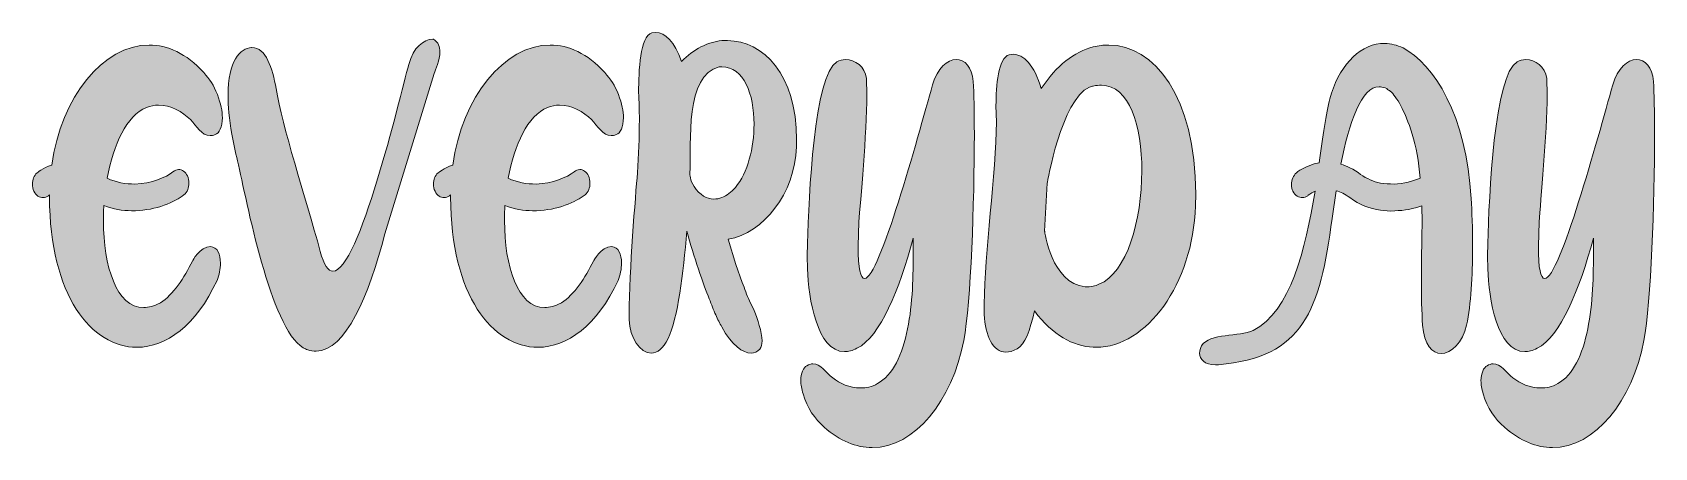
# Model space of a CAD drawing. Extents: x 621 to 1291, y -1420 to -427.
# Drawn here: x 660 to 1226, y -1420 to -1275 of the extents above; entities that cross this region are included whole.
import ezdxf

# ---------------------------------------------------------------- set-up
doc = ezdxf.new("R2010")
doc.units = 0
doc.header["$MEASUREMENT"] = 0
doc.layers.add('katman 1', color=7, linetype='Continuous')

# ---------------------------------------------------------------- blocks, each defined once
blk = doc.blocks.new('block 4')
at = {"layer": 'katman 1', "true_color": 0x004634}
h = blk.add_hatch(color=128, dxfattribs=at)
h.dxf.hatch_style = 2
edge = h.paths.add_edge_path()
edge.add_spline(control_points=[(900.35, -1377.86), (899.69, -1376.68), (898.89, -1375.15), (898.23, -1373.63), (897.43, -1371.94), (896.77, -1370.07), (895.97, -1368.04), (893.98, -1362.97), (890.53, -1353.32), (888.14, -1344.35), (886.95, -1359.24), (884.96, -1374.81), (881.64, -1381.92), (879.92, -1385.48), (877.8, -1387), (875.8, -1387), (871.82, -1387), (868.11, -1381.58), (867.98, -1375.32), (867.98, -1375.32), (867.98, -1373.12), (867.98, -1373.12), (867.98, -1358.74), (870.23, -1331.82), (870.9, -1324.04), (871.29, -1317.78), (871.56, -1311.68), (871.56, -1305.42), (871.56, -1302.21), (871.43, -1299.16), (871.29, -1295.94), (871.29, -1288.33), (871.82, -1276.31), (875.94, -1275.13), (875.94, -1275.13), (877.26, -1274.96), (877.26, -1274.96), (880.58, -1274.96), (883.9, -1278.17), (886.29, -1285.11), (890.53, -1280.71), (895.44, -1278.34), (900.35, -1277.83), (900.35, -1277.83), (902.34, -1277.83), (902.34, -1277.83), (914.81, -1277.83), (926.49, -1289.68), (926.49, -1312.36), (926.49, -1312.36), (926.49, -1314.9), (926.49, -1314.9), (925.83, -1331.32), (914.95, -1345.03), (902.61, -1347.23), (902.61, -1347.23), (905.26, -1356.03), (905.26, -1356.03), (905.26, -1356.03), (907.52, -1362.29), (907.52, -1362.29), (908.31, -1364.49), (909.11, -1366.69), (910.04, -1368.72), (910.04, -1368.72), (911.63, -1372.11), (911.63, -1372.11), (912.82, -1375.15), (914.42, -1379.55), (914.42, -1382.77), (914.42, -1383.95), (914.15, -1384.97), (913.62, -1385.65), (912.82, -1386.49), (911.76, -1387), (910.57, -1387), (907.65, -1387), (903.93, -1384.29), (900.35, -1377.86)], knot_values=[0, 0, 0, 0, 1, 1, 1, 2, 2, 2, 3, 3, 3, 4, 4, 4, 5, 5, 5, 6, 6, 6, 7, 7, 7, 8, 8, 8, 9, 9, 9, 10, 10, 10, 11, 11, 11, 12, 12, 12, 13, 13, 13, 14, 14, 14, 15, 15, 15, 16, 16, 16, 17, 17, 17, 18, 18, 18, 19, 19, 19, 20, 20, 20, 21, 21, 21, 22, 22, 22, 23, 23, 23, 24, 24, 24, 25, 25, 25, 26, 26, 26, 26], degree=3, periodic=1)
edge = h.paths.add_edge_path()
edge.add_spline(control_points=[(900.35, -1332.67), (902.08, -1331.99), (903.67, -1330.81), (905.13, -1329.12), (909.37, -1324.04), (911.63, -1315.24), (911.63, -1306.95), (911.63, -1296.62), (908.05, -1286.97), (900.35, -1286.97), (900.35, -1286.97), (899.42, -1286.97), (899.42, -1286.97), (887.61, -1289.85), (889.6, -1313.21), (889.21, -1324.38), (889.21, -1324.38), (889.21, -1326.58), (890.67, -1328.78), (892.66, -1331.82), (895.18, -1333.18), (897.57, -1333.18), (898.49, -1333.18), (899.42, -1333.01), (900.35, -1332.67)], knot_values=[0, 0, 0, 0, 1, 1, 1, 2, 2, 2, 3, 3, 3, 4, 4, 4, 5, 5, 5, 6, 6, 6, 7, 7, 7, 8, 8, 8, 8], degree=3, periodic=1)
h = blk.add_hatch(color=128, dxfattribs=at)
h.dxf.hatch_style = 2
edge = h.paths.add_edge_path()
edge.add_spline(control_points=[(665.5, -1332.5), (665.5, -1332.5), (665.5, -1331.66), (665.5, -1331.66), (665.5, -1331.66), (665.1, -1331.99), (665.1, -1331.99), (664.57, -1332.5), (663.9, -1332.67), (663.24, -1332.67), (662.05, -1332.67), (660.72, -1331.99), (660.06, -1330.47), (659.66, -1329.62), (659.53, -1328.78), (659.53, -1327.93), (659.53, -1326.41), (660.06, -1324.89), (661.12, -1324.04), (661.12, -1324.04), (663.11, -1322.35), (666.29, -1321.33), (669.48, -1297.47), (684.34, -1279.36), (700.26, -1279.36), (706.76, -1279.36), (713.26, -1282.23), (719.37, -1289), (721.49, -1291.37), (722.82, -1293.41), (724.14, -1296.62), (725.34, -1299.84), (725.87, -1302.54), (725.87, -1304.74), (725.87, -1307.96), (724.81, -1310.16), (723.35, -1310.67), (722.68, -1311.01), (722.15, -1311.01), (721.62, -1311.01), (718.57, -1311.01), (716.85, -1307.62), (714.72, -1305.42), (711.94, -1302.71), (707.82, -1300.34), (703.58, -1300.34), (702.12, -1300.34), (700.79, -1300.68), (699.33, -1301.19), (692.43, -1304.07), (687.79, -1314.05), (685.67, -1325.9), (688.72, -1327.42), (692.17, -1327.93), (695.35, -1327.93), (701.06, -1327.76), (706.23, -1325.56), (708.62, -1323.7), (709.28, -1323.19), (709.95, -1322.85), (710.61, -1322.85), (711.8, -1322.85), (713, -1323.7), (713.66, -1325.05), (714.06, -1325.9), (714.19, -1326.75), (714.19, -1327.59), (714.19, -1329.12), (713.66, -1330.81), (712.47, -1331.66), (709.42, -1334.19), (702.65, -1337.07), (695.48, -1337.24), (695.48, -1337.24), (694.16, -1337.24), (694.16, -1337.24), (690.97, -1337.24), (687.79, -1336.73), (684.47, -1335.38), (684.34, -1337.24), (684.34, -1339.1), (684.34, -1340.8), (684.34, -1356.53), (688.85, -1371.09), (698.4, -1371.09), (700.13, -1371.09), (701.99, -1370.58), (703.98, -1369.57), (703.98, -1369.57), (704.24, -1369.4), (704.24, -1369.4), (708.62, -1366.69), (712.6, -1360.6), (715.39, -1354.84), (715.39, -1354.84), (718.04, -1349.76), (721.76, -1349.76), (724.14, -1349.93), (725.21, -1352.47), (725.21, -1355.52), (725.21, -1357.55), (724.81, -1359.75), (724.01, -1361.61), (716.71, -1377.35), (706.23, -1384.97), (696.01, -1384.97), (680.23, -1384.97), (665.5, -1366.86), (665.5, -1332.5)], knot_values=[0, 0, 0, 0, 1, 1, 1, 2, 2, 2, 3, 3, 3, 4, 4, 4, 5, 5, 5, 6, 6, 6, 7, 7, 7, 8, 8, 8, 9, 9, 9, 10, 10, 10, 11, 11, 11, 12, 12, 12, 13, 13, 13, 14, 14, 14, 15, 15, 15, 16, 16, 16, 17, 17, 17, 18, 18, 18, 19, 19, 19, 20, 20, 20, 21, 21, 21, 22, 22, 22, 23, 23, 23, 24, 24, 24, 25, 25, 25, 26, 26, 26, 27, 27, 27, 28, 28, 28, 29, 29, 29, 30, 30, 30, 31, 31, 31, 32, 32, 32, 33, 33, 33, 34, 34, 34, 35, 35, 35, 36, 36, 36, 36], degree=3, periodic=1)
h = blk.add_hatch(color=128, dxfattribs=at)
h.dxf.hatch_style = 2
edge = h.paths.add_edge_path()
edge.add_spline(control_points=[(755.72, -1385.82), (755.19, -1385.65), (754.66, -1385.48), (754.13, -1385.14), (742.59, -1378.2), (734.49, -1334.19), (731.18, -1319.81), (730.38, -1316.76), (729.72, -1313.55), (729.19, -1310.5), (728.26, -1305.08), (727.86, -1300.68), (727.86, -1296.96), (727.86, -1284.77), (732.11, -1280.54), (736.09, -1280.2), (736.09, -1280.2), (736.22, -1280.2), (736.22, -1280.2), (741.26, -1280.2), (743.25, -1287.48), (744.71, -1294.59), (746.7, -1307.62), (754.8, -1332.16), (760.1, -1351.46), (761.3, -1356.2), (762.89, -1358.4), (764.48, -1358.4), (773.64, -1358.4), (787.57, -1298.48), (791.02, -1286.13), (792.61, -1280.2), (796.19, -1277.33), (799.38, -1277.33), (799.38, -1277.33), (799.64, -1277.33), (799.64, -1277.33), (801.37, -1278.34), (801.9, -1280.03), (801.9, -1281.73), (801.9, -1284.6), (800.31, -1287.99), (799.91, -1289.34), (799.91, -1289.34), (782.66, -1345.36), (782.66, -1345.36), (776.95, -1366.86), (768.99, -1386.32), (758.64, -1386.32), (757.71, -1386.32), (756.65, -1386.15), (755.72, -1385.82)], knot_values=[0, 0, 0, 0, 1, 1, 1, 2, 2, 2, 3, 3, 3, 4, 4, 4, 5, 5, 5, 6, 6, 6, 7, 7, 7, 8, 8, 8, 9, 9, 9, 10, 10, 10, 11, 11, 11, 12, 12, 12, 13, 13, 13, 14, 14, 14, 15, 15, 15, 16, 16, 16, 17, 17, 17, 17], degree=3, periodic=1)
h = blk.add_hatch(color=128, dxfattribs=at)
h.dxf.hatch_style = 2
edge = h.paths.add_edge_path()
edge.add_spline(control_points=[(805.61, -1332.5), (805.61, -1332.5), (805.61, -1331.66), (805.61, -1331.66), (805.61, -1331.66), (805.22, -1331.99), (805.22, -1331.99), (804.68, -1332.5), (804.02, -1332.67), (803.36, -1332.67), (802.16, -1332.67), (800.84, -1331.99), (800.17, -1330.47), (799.77, -1329.62), (799.64, -1328.78), (799.64, -1327.93), (799.64, -1326.41), (800.17, -1324.89), (801.23, -1324.04), (801.23, -1324.04), (803.22, -1322.35), (806.41, -1321.33), (809.59, -1297.47), (824.45, -1279.36), (840.38, -1279.36), (846.88, -1279.36), (853.38, -1282.23), (859.48, -1289), (861.61, -1291.37), (862.93, -1293.41), (864.26, -1296.62), (865.45, -1299.84), (865.99, -1302.54), (865.99, -1304.74), (865.99, -1307.96), (864.92, -1310.16), (863.46, -1310.67), (862.8, -1311.01), (862.27, -1311.01), (861.74, -1311.01), (858.69, -1311.01), (856.96, -1307.62), (854.84, -1305.42), (852.05, -1302.71), (847.94, -1300.34), (843.69, -1300.34), (842.23, -1300.34), (840.91, -1300.68), (839.45, -1301.19), (832.55, -1304.07), (827.9, -1314.05), (825.78, -1325.9), (828.83, -1327.42), (832.28, -1327.93), (835.47, -1327.93), (841.17, -1327.76), (846.35, -1325.56), (848.74, -1323.7), (849.4, -1323.19), (850.06, -1322.85), (850.73, -1322.85), (851.92, -1322.85), (853.11, -1323.7), (853.78, -1325.05), (854.18, -1325.9), (854.31, -1326.75), (854.31, -1327.59), (854.31, -1329.12), (853.78, -1330.81), (852.58, -1331.66), (849.53, -1334.19), (842.77, -1337.07), (835.6, -1337.24), (835.6, -1337.24), (834.27, -1337.24), (834.27, -1337.24), (831.09, -1337.24), (827.9, -1336.73), (824.59, -1335.38), (824.45, -1337.24), (824.45, -1339.1), (824.45, -1340.8), (824.45, -1356.53), (828.97, -1371.09), (838.52, -1371.09), (840.24, -1371.09), (842.1, -1370.58), (844.09, -1369.57), (844.09, -1369.57), (844.36, -1369.4), (844.36, -1369.4), (848.74, -1366.69), (852.72, -1360.6), (855.5, -1354.84), (855.5, -1354.84), (858.16, -1349.76), (861.87, -1349.76), (864.26, -1349.93), (865.32, -1352.47), (865.32, -1355.52), (865.32, -1357.55), (864.92, -1359.75), (864.13, -1361.61), (856.83, -1377.35), (846.35, -1384.97), (836.13, -1384.97), (820.34, -1384.97), (805.61, -1366.86), (805.61, -1332.5)], knot_values=[0, 0, 0, 0, 1, 1, 1, 2, 2, 2, 3, 3, 3, 4, 4, 4, 5, 5, 5, 6, 6, 6, 7, 7, 7, 8, 8, 8, 9, 9, 9, 10, 10, 10, 11, 11, 11, 12, 12, 12, 13, 13, 13, 14, 14, 14, 15, 15, 15, 16, 16, 16, 17, 17, 17, 18, 18, 18, 19, 19, 19, 20, 20, 20, 21, 21, 21, 22, 22, 22, 23, 23, 23, 24, 24, 24, 25, 25, 25, 26, 26, 26, 27, 27, 27, 28, 28, 28, 29, 29, 29, 30, 30, 30, 31, 31, 31, 32, 32, 32, 33, 33, 33, 34, 34, 34, 35, 35, 35, 36, 36, 36, 36], degree=3, periodic=1)
h = blk.add_hatch(color=128, dxfattribs=at)
h.dxf.hatch_style = 2
edge = h.paths.add_edge_path()
edge.add_spline(control_points=[(992.04, -1373.46), (992.04, -1373.46), (992.04, -1369.74), (992.04, -1369.74), (992.04, -1352.3), (996.28, -1323.87), (996.28, -1306.27), (996.28, -1306.27), (996.15, -1300.51), (996.15, -1300.51), (996.15, -1293.57), (996.95, -1283.93), (1000.79, -1282.74), (1000.79, -1282.74), (1002.12, -1282.57), (1002.12, -1282.57), (1005.7, -1282.57), (1009.55, -1286.3), (1011.94, -1294.59), (1017.25, -1286.47), (1023.62, -1281.73), (1030.12, -1280.03), (1031.98, -1279.53), (1033.7, -1279.36), (1035.56, -1279.36), (1051.22, -1279.36), (1065.94, -1297.3), (1065.94, -1331.49), (1065.94, -1331.49), (1065.81, -1335.55), (1065.81, -1335.55), (1065.01, -1362.97), (1048.69, -1384.97), (1031.18, -1384.97), (1031.18, -1384.97), (1030.12, -1384.97), (1030.12, -1384.97), (1023.09, -1384.63), (1016.05, -1380.74), (1009.55, -1372.28), (1008.09, -1379.05), (1006.23, -1384.12), (1003.58, -1385.48), (1002.12, -1386.32), (1000.79, -1386.66), (999.6, -1386.66), (994.96, -1386.66), (992.43, -1380.91), (992.04, -1373.46)], knot_values=[0, 0, 0, 0, 1, 1, 1, 2, 2, 2, 3, 3, 3, 4, 4, 4, 5, 5, 5, 6, 6, 6, 7, 7, 7, 8, 8, 8, 9, 9, 9, 10, 10, 10, 11, 11, 11, 12, 12, 12, 13, 13, 13, 14, 14, 14, 15, 15, 15, 16, 16, 16, 16], degree=3, periodic=1)
edge = h.paths.add_edge_path()
edge.add_spline(control_points=[(1030.12, -1363.64), (1030.78, -1363.47), (1031.44, -1363.3), (1032.11, -1362.97), (1041.93, -1359.07), (1047.1, -1340.46), (1047.1, -1323.36), (1047.1, -1307.62), (1042.72, -1293.41), (1033.04, -1293.41), (1032.11, -1293.41), (1031.18, -1293.41), (1030.12, -1293.74), (1029.72, -1293.74), (1029.32, -1293.91), (1028.79, -1294.08), (1018.97, -1298.48), (1014.06, -1327.59), (1014.06, -1327.59), (1014.06, -1327.59), (1013.13, -1344.35), (1013.13, -1344.35), (1013.13, -1344.35), (1015.52, -1362.63), (1027.33, -1363.81), (1028.26, -1363.81), (1029.19, -1363.81), (1030.12, -1363.64)], knot_values=[0, 0, 0, 0, 1, 1, 1, 2, 2, 2, 3, 3, 3, 4, 4, 4, 5, 5, 5, 6, 6, 6, 7, 7, 7, 8, 8, 8, 9, 9, 9, 9], degree=3, periodic=1)
h = blk.add_hatch(color=128, dxfattribs=at)
h.dxf.hatch_style = 2
edge = h.paths.add_edge_path()
edge.add_spline(control_points=[(1072.84, -1391.06), (1068.99, -1391.06), (1067.27, -1389.2), (1067.27, -1387), (1067.27, -1386.15), (1067.53, -1385.31), (1067.93, -1384.46), (1070.72, -1379.89), (1081.2, -1381.41), (1085.98, -1379.05), (1098.98, -1372.61), (1104.29, -1350.78), (1107.61, -1330.47), (1106.01, -1331.15), (1105.08, -1331.99), (1105.08, -1331.99), (1104.55, -1332.5), (1103.89, -1332.67), (1103.23, -1332.67), (1101.9, -1332.67), (1100.71, -1331.99), (1099.91, -1330.47), (1099.51, -1329.79), (1099.38, -1328.95), (1099.38, -1328.1), (1099.38, -1326.41), (1100.04, -1324.89), (1101.1, -1324.04), (1101.1, -1324.04), (1104.16, -1321.33), (1109.07, -1320.49), (1110.39, -1311.35), (1111.45, -1303.22), (1112.78, -1298.14), (1115.57, -1287.48), (1122.6, -1279.53), (1130.43, -1278.85), (1130.43, -1278.85), (1132.02, -1278.85), (1132.02, -1278.85), (1134.14, -1278.85), (1136.27, -1279.36), (1138.39, -1280.37), (1149, -1285.96), (1160.68, -1303.9), (1162.14, -1333.01), (1162.41, -1337.24), (1162.67, -1343.5), (1162.67, -1350.44), (1162.67, -1359.75), (1162.14, -1370.07), (1160.55, -1377.18), (1159.22, -1383.28), (1155.24, -1387.17), (1151.66, -1387.17), (1148.61, -1387.17), (1145.69, -1384.12), (1145.16, -1377.18), (1144.89, -1372.78), (1144.76, -1366.86), (1144.76, -1361.11), (1144.76, -1352.81), (1145.02, -1344.69), (1145.02, -1341.3), (1145.02, -1341.3), (1144.89, -1335.55), (1144.89, -1335.55), (1142.1, -1336.56), (1138.79, -1337.24), (1135.47, -1337.24), (1135.47, -1337.24), (1134.01, -1337.41), (1134.01, -1337.41), (1134.01, -1337.41), (1130.43, -1337.07), (1130.43, -1337.07), (1126.85, -1336.56), (1123.13, -1335.21), (1119.81, -1332.67), (1118.09, -1331.49), (1116.5, -1330.64), (1115.04, -1330.3), (1115.04, -1330.3), (1113.58, -1339.95), (1113.58, -1339.95), (1109.46, -1372.11), (1103.49, -1388.52), (1073.9, -1391.06), (1073.9, -1391.06), (1072.84, -1391.06), (1072.84, -1391.06)], knot_values=[0, 0, 0, 0, 1, 1, 1, 2, 2, 2, 3, 3, 3, 4, 4, 4, 5, 5, 5, 6, 6, 6, 7, 7, 7, 8, 8, 8, 9, 9, 9, 10, 10, 10, 11, 11, 11, 12, 12, 12, 13, 13, 13, 14, 14, 14, 15, 15, 15, 16, 16, 16, 17, 17, 17, 18, 18, 18, 19, 19, 19, 20, 20, 20, 21, 21, 21, 22, 22, 22, 23, 23, 23, 24, 24, 24, 25, 25, 25, 26, 26, 26, 27, 27, 27, 28, 28, 28, 29, 29, 29, 30, 30, 30, 30], degree=3, periodic=1)
edge = h.paths.add_edge_path()
edge.add_spline(control_points=[(1144.36, -1325.9), (1143.83, -1320.15), (1142.9, -1314.73), (1141.57, -1310.5), (1138.92, -1302.04), (1136.13, -1297.47), (1133.88, -1295.44), (1133.48, -1295.27), (1133.08, -1294.93), (1132.68, -1294.59), (1131.89, -1294.25), (1131.22, -1294.08), (1130.43, -1293.91), (1130.43, -1293.91), (1130.03, -1293.91), (1130.03, -1293.91), (1123.79, -1293.91), (1119.55, -1306.44), (1116.63, -1320.99), (1118.75, -1321.67), (1121.14, -1322.69), (1123.53, -1324.55), (1125.65, -1326.07), (1128.04, -1327.09), (1130.43, -1327.59), (1132.02, -1327.76), (1133.61, -1327.93), (1135.2, -1327.93), (1138.65, -1327.76), (1141.84, -1326.92), (1144.36, -1325.9)], knot_values=[0, 0, 0, 0, 1, 1, 1, 2, 2, 2, 3, 3, 3, 4, 4, 4, 5, 5, 5, 6, 6, 6, 7, 7, 7, 8, 8, 8, 9, 9, 9, 10, 10, 10, 10], degree=3, periodic=1)
h = blk.add_hatch(color=128, dxfattribs=at)
h.dxf.hatch_style = 2
edge = h.paths.add_edge_path()
edge.add_spline(control_points=[(936.18, -1412.9), (932.73, -1409.85), (930.21, -1406.29), (928.75, -1401.22), (928.22, -1399.52), (927.95, -1398), (927.95, -1396.65), (927.95, -1393.94), (928.88, -1392.08), (930.07, -1391.4), (930.74, -1391.06), (931.53, -1390.72), (932.2, -1390.72), (934.85, -1390.72), (936.84, -1393.94), (939.1, -1395.63), (941.62, -1397.66), (945.07, -1399.19), (948.78, -1399.19), (950.77, -1399.19), (952.76, -1398.85), (954.75, -1397.66), (960.06, -1394.79), (963.51, -1387.51), (965.24, -1378.54), (967.09, -1369.74), (967.23, -1359.92), (967.23, -1350.78), (967.23, -1350.78), (967.23, -1346.89), (967.23, -1346.89), (962.32, -1364.83), (955.81, -1381.25), (947.59, -1385.31), (946, -1386.15), (944.54, -1386.49), (943.21, -1386.49), (933.66, -1386.49), (930.6, -1367.88), (930.34, -1357.55), (930.34, -1357.55), (930.21, -1353.15), (930.21, -1353.15), (930.21, -1353.15), (930.34, -1348.58), (930.34, -1348.58), (930.74, -1332.5), (932.59, -1289.68), (940.56, -1285.28), (941.48, -1284.77), (942.55, -1284.44), (943.61, -1284.44), (946.92, -1284.44), (950.37, -1286.8), (950.91, -1291.04), (950.91, -1291.04), (951.04, -1296.79), (951.04, -1296.79), (951.04, -1309.99), (948.78, -1334.36), (948.25, -1341.13), (948.25, -1341.13), (947.99, -1349.6), (947.99, -1349.6), (947.99, -1357.55), (948.78, -1360.94), (950.24, -1360.94), (955.42, -1360.94), (968.69, -1312.02), (973.99, -1293.24), (975.72, -1287.31), (979.17, -1284.44), (982.22, -1284.44), (985.27, -1284.44), (987.79, -1286.97), (988.19, -1292.05), (988.46, -1296.11), (988.59, -1302.71), (988.59, -1310.5), (988.59, -1334.19), (987.39, -1369.4), (984.87, -1382.6), (980.89, -1403.76), (967.76, -1420), (952.9, -1420), (947.32, -1420), (941.75, -1417.8), (936.18, -1412.9)], knot_values=[0, 0, 0, 0, 1, 1, 1, 2, 2, 2, 3, 3, 3, 4, 4, 4, 5, 5, 5, 6, 6, 6, 7, 7, 7, 8, 8, 8, 9, 9, 9, 10, 10, 10, 11, 11, 11, 12, 12, 12, 13, 13, 13, 14, 14, 14, 15, 15, 15, 16, 16, 16, 17, 17, 17, 18, 18, 18, 19, 19, 19, 20, 20, 20, 21, 21, 21, 22, 22, 22, 23, 23, 23, 24, 24, 24, 25, 25, 25, 26, 26, 26, 27, 27, 27, 28, 28, 28, 29, 29, 29, 29], degree=3, periodic=1)
h = blk.add_hatch(color=128, dxfattribs=at)
h.dxf.hatch_style = 2
edge = h.paths.add_edge_path()
edge.add_spline(control_points=[(1173.82, -1412.9), (1170.37, -1409.85), (1167.85, -1406.29), (1166.39, -1401.22), (1165.86, -1399.52), (1165.59, -1398), (1165.59, -1396.65), (1165.59, -1393.94), (1166.52, -1392.08), (1167.71, -1391.4), (1168.38, -1391.06), (1169.17, -1390.72), (1169.84, -1390.72), (1172.49, -1390.72), (1174.48, -1393.94), (1176.74, -1395.63), (1179.26, -1397.66), (1182.71, -1399.19), (1186.42, -1399.19), (1188.41, -1399.19), (1190.4, -1398.85), (1192.39, -1397.66), (1197.7, -1394.79), (1201.15, -1387.51), (1202.88, -1378.54), (1204.73, -1369.74), (1204.87, -1359.92), (1204.87, -1350.78), (1204.87, -1350.78), (1204.87, -1346.89), (1204.87, -1346.89), (1199.96, -1364.83), (1193.45, -1381.25), (1185.23, -1385.31), (1183.64, -1386.15), (1182.18, -1386.49), (1180.85, -1386.49), (1171.3, -1386.49), (1168.24, -1367.88), (1167.98, -1357.55), (1167.98, -1357.55), (1167.85, -1353.15), (1167.85, -1353.15), (1167.85, -1353.15), (1167.98, -1348.58), (1167.98, -1348.58), (1168.38, -1332.5), (1170.23, -1289.68), (1178.2, -1285.28), (1179.12, -1284.77), (1180.19, -1284.44), (1181.25, -1284.44), (1184.56, -1284.44), (1188.01, -1286.8), (1188.55, -1291.04), (1188.55, -1291.04), (1188.68, -1296.79), (1188.68, -1296.79), (1188.68, -1309.99), (1186.42, -1334.36), (1185.89, -1341.13), (1185.89, -1341.13), (1185.63, -1349.6), (1185.63, -1349.6), (1185.63, -1357.55), (1186.42, -1360.94), (1187.88, -1360.94), (1193.06, -1360.94), (1206.33, -1312.02), (1211.63, -1293.24), (1213.36, -1287.31), (1216.81, -1284.44), (1219.86, -1284.44), (1222.91, -1284.44), (1225.43, -1286.97), (1225.83, -1292.05), (1226.1, -1296.11), (1226.23, -1302.71), (1226.23, -1310.5), (1226.23, -1334.19), (1225.03, -1369.4), (1222.51, -1382.6), (1218.53, -1403.76), (1205.4, -1420), (1190.54, -1420), (1184.96, -1420), (1179.39, -1417.8), (1173.82, -1412.9)], knot_values=[0, 0, 0, 0, 1, 1, 1, 2, 2, 2, 3, 3, 3, 4, 4, 4, 5, 5, 5, 6, 6, 6, 7, 7, 7, 8, 8, 8, 9, 9, 9, 10, 10, 10, 11, 11, 11, 12, 12, 12, 13, 13, 13, 14, 14, 14, 15, 15, 15, 16, 16, 16, 17, 17, 17, 18, 18, 18, 19, 19, 19, 20, 20, 20, 21, 21, 21, 22, 22, 22, 23, 23, 23, 24, 24, 24, 25, 25, 25, 26, 26, 26, 27, 27, 27, 28, 28, 28, 29, 29, 29, 29], degree=3, periodic=1)
at = {"layer": 'katman 1', "lineweight": 0}
for points, knots in [([(900.35, -1377.86), (899.69, -1376.68), (898.89, -1375.15), (898.23, -1373.63), (897.43, -1371.94), (896.77, -1370.07), (895.97, -1368.04), (893.98, -1362.97), (890.53, -1353.32), (888.14, -1344.35), (886.95, -1359.24), (884.96, -1374.81), (881.64, -1381.92), (879.92, -1385.48), (877.8, -1387), (875.8, -1387), (871.82, -1387), (868.11, -1381.58), (867.98, -1375.32), (867.98, -1375.32), (867.98, -1373.12), (867.98, -1373.12), (867.98, -1358.74), (870.23, -1331.82), (870.9, -1324.04), (871.29, -1317.78), (871.56, -1311.68), (871.56, -1305.42), (871.56, -1302.21), (871.43, -1299.16), (871.29, -1295.94), (871.29, -1288.33), (871.82, -1276.31), (875.94, -1275.13), (875.94, -1275.13), (877.26, -1274.96), (877.26, -1274.96), (880.58, -1274.96), (883.9, -1278.17), (886.29, -1285.11), (890.53, -1280.71), (895.44, -1278.34), (900.35, -1277.83), (900.35, -1277.83), (902.34, -1277.83), (902.34, -1277.83), (914.81, -1277.83), (926.49, -1289.68), (926.49, -1312.36), (926.49, -1312.36), (926.49, -1314.9), (926.49, -1314.9), (925.83, -1331.32), (914.95, -1345.03), (902.61, -1347.23), (902.61, -1347.23), (905.26, -1356.03), (905.26, -1356.03), (905.26, -1356.03), (907.52, -1362.29), (907.52, -1362.29), (908.31, -1364.49), (909.11, -1366.69), (910.04, -1368.72), (910.04, -1368.72), (911.63, -1372.11), (911.63, -1372.11), (912.82, -1375.15), (914.42, -1379.55), (914.42, -1382.77), (914.42, -1383.95), (914.15, -1384.97), (913.62, -1385.65), (912.82, -1386.49), (911.76, -1387), (910.57, -1387), (907.65, -1387), (903.93, -1384.29), (900.35, -1377.86)], [0, 0, 0, 0, 1, 1, 1, 2, 2, 2, 3, 3, 3, 4, 4, 4, 5, 5, 5, 6, 6, 6, 7, 7, 7, 8, 8, 8, 9, 9, 9, 10, 10, 10, 11, 11, 11, 12, 12, 12, 13, 13, 13, 14, 14, 14, 15, 15, 15, 16, 16, 16, 17, 17, 17, 18, 18, 18, 19, 19, 19, 20, 20, 20, 21, 21, 21, 22, 22, 22, 23, 23, 23, 24, 24, 24, 25, 25, 25, 26, 26, 26, 26]), ([(665.5, -1332.5), (665.5, -1332.5), (665.5, -1331.66), (665.5, -1331.66), (665.5, -1331.66), (665.1, -1331.99), (665.1, -1331.99), (664.57, -1332.5), (663.9, -1332.67), (663.24, -1332.67), (662.05, -1332.67), (660.72, -1331.99), (660.06, -1330.47), (659.66, -1329.62), (659.53, -1328.78), (659.53, -1327.93), (659.53, -1326.41), (660.06, -1324.89), (661.12, -1324.04), (661.12, -1324.04), (663.11, -1322.35), (666.29, -1321.33), (669.48, -1297.47), (684.34, -1279.36), (700.26, -1279.36), (706.76, -1279.36), (713.26, -1282.23), (719.37, -1289), (721.49, -1291.37), (722.82, -1293.41), (724.14, -1296.62), (725.34, -1299.84), (725.87, -1302.54), (725.87, -1304.74), (725.87, -1307.96), (724.81, -1310.16), (723.35, -1310.67), (722.68, -1311.01), (722.15, -1311.01), (721.62, -1311.01), (718.57, -1311.01), (716.85, -1307.62), (714.72, -1305.42), (711.94, -1302.71), (707.82, -1300.34), (703.58, -1300.34), (702.12, -1300.34), (700.79, -1300.68), (699.33, -1301.19), (692.43, -1304.07), (687.79, -1314.05), (685.67, -1325.9), (688.72, -1327.42), (692.17, -1327.93), (695.35, -1327.93), (701.06, -1327.76), (706.23, -1325.56), (708.62, -1323.7), (709.28, -1323.19), (709.95, -1322.85), (710.61, -1322.85), (711.8, -1322.85), (713, -1323.7), (713.66, -1325.05), (714.06, -1325.9), (714.19, -1326.75), (714.19, -1327.59), (714.19, -1329.12), (713.66, -1330.81), (712.47, -1331.66), (709.42, -1334.19), (702.65, -1337.07), (695.48, -1337.24), (695.48, -1337.24), (694.16, -1337.24), (694.16, -1337.24), (690.97, -1337.24), (687.79, -1336.73), (684.47, -1335.38), (684.34, -1337.24), (684.34, -1339.1), (684.34, -1340.8), (684.34, -1356.53), (688.85, -1371.09), (698.4, -1371.09), (700.13, -1371.09), (701.99, -1370.58), (703.98, -1369.57), (703.98, -1369.57), (704.24, -1369.4), (704.24, -1369.4), (708.62, -1366.69), (712.6, -1360.6), (715.39, -1354.84), (715.39, -1354.84), (718.04, -1349.76), (721.76, -1349.76), (724.14, -1349.93), (725.21, -1352.47), (725.21, -1355.52), (725.21, -1357.55), (724.81, -1359.75), (724.01, -1361.61), (716.71, -1377.35), (706.23, -1384.97), (696.01, -1384.97), (680.23, -1384.97), (665.5, -1366.86), (665.5, -1332.5)], [0, 0, 0, 0, 1, 1, 1, 2, 2, 2, 3, 3, 3, 4, 4, 4, 5, 5, 5, 6, 6, 6, 7, 7, 7, 8, 8, 8, 9, 9, 9, 10, 10, 10, 11, 11, 11, 12, 12, 12, 13, 13, 13, 14, 14, 14, 15, 15, 15, 16, 16, 16, 17, 17, 17, 18, 18, 18, 19, 19, 19, 20, 20, 20, 21, 21, 21, 22, 22, 22, 23, 23, 23, 24, 24, 24, 25, 25, 25, 26, 26, 26, 27, 27, 27, 28, 28, 28, 29, 29, 29, 30, 30, 30, 31, 31, 31, 32, 32, 32, 33, 33, 33, 34, 34, 34, 35, 35, 35, 36, 36, 36, 36]), ([(755.72, -1385.82), (755.19, -1385.65), (754.66, -1385.48), (754.13, -1385.14), (742.59, -1378.2), (734.49, -1334.19), (731.18, -1319.81), (730.38, -1316.76), (729.72, -1313.55), (729.19, -1310.5), (728.26, -1305.08), (727.86, -1300.68), (727.86, -1296.96), (727.86, -1284.77), (732.11, -1280.54), (736.09, -1280.2), (736.09, -1280.2), (736.22, -1280.2), (736.22, -1280.2), (741.26, -1280.2), (743.25, -1287.48), (744.71, -1294.59), (746.7, -1307.62), (754.8, -1332.16), (760.1, -1351.46), (761.3, -1356.2), (762.89, -1358.4), (764.48, -1358.4), (773.64, -1358.4), (787.57, -1298.48), (791.02, -1286.13), (792.61, -1280.2), (796.19, -1277.33), (799.38, -1277.33), (799.38, -1277.33), (799.64, -1277.33), (799.64, -1277.33), (801.37, -1278.34), (801.9, -1280.03), (801.9, -1281.73), (801.9, -1284.6), (800.31, -1287.99), (799.91, -1289.34), (799.91, -1289.34), (782.66, -1345.36), (782.66, -1345.36), (776.95, -1366.86), (768.99, -1386.32), (758.64, -1386.32), (757.71, -1386.32), (756.65, -1386.15), (755.72, -1385.82)], [0, 0, 0, 0, 1, 1, 1, 2, 2, 2, 3, 3, 3, 4, 4, 4, 5, 5, 5, 6, 6, 6, 7, 7, 7, 8, 8, 8, 9, 9, 9, 10, 10, 10, 11, 11, 11, 12, 12, 12, 13, 13, 13, 14, 14, 14, 15, 15, 15, 16, 16, 16, 17, 17, 17, 17]), ([(805.61, -1332.5), (805.61, -1332.5), (805.61, -1331.66), (805.61, -1331.66), (805.61, -1331.66), (805.22, -1331.99), (805.22, -1331.99), (804.68, -1332.5), (804.02, -1332.67), (803.36, -1332.67), (802.16, -1332.67), (800.84, -1331.99), (800.17, -1330.47), (799.77, -1329.62), (799.64, -1328.78), (799.64, -1327.93), (799.64, -1326.41), (800.17, -1324.89), (801.23, -1324.04), (801.23, -1324.04), (803.22, -1322.35), (806.41, -1321.33), (809.59, -1297.47), (824.45, -1279.36), (840.38, -1279.36), (846.88, -1279.36), (853.38, -1282.23), (859.48, -1289), (861.61, -1291.37), (862.93, -1293.41), (864.26, -1296.62), (865.45, -1299.84), (865.99, -1302.54), (865.99, -1304.74), (865.99, -1307.96), (864.92, -1310.16), (863.46, -1310.67), (862.8, -1311.01), (862.27, -1311.01), (861.74, -1311.01), (858.69, -1311.01), (856.96, -1307.62), (854.84, -1305.42), (852.05, -1302.71), (847.94, -1300.34), (843.69, -1300.34), (842.23, -1300.34), (840.91, -1300.68), (839.45, -1301.19), (832.55, -1304.07), (827.9, -1314.05), (825.78, -1325.9), (828.83, -1327.42), (832.28, -1327.93), (835.47, -1327.93), (841.17, -1327.76), (846.35, -1325.56), (848.74, -1323.7), (849.4, -1323.19), (850.06, -1322.85), (850.73, -1322.85), (851.92, -1322.85), (853.11, -1323.7), (853.78, -1325.05), (854.18, -1325.9), (854.31, -1326.75), (854.31, -1327.59), (854.31, -1329.12), (853.78, -1330.81), (852.58, -1331.66), (849.53, -1334.19), (842.77, -1337.07), (835.6, -1337.24), (835.6, -1337.24), (834.27, -1337.24), (834.27, -1337.24), (831.09, -1337.24), (827.9, -1336.73), (824.59, -1335.38), (824.45, -1337.24), (824.45, -1339.1), (824.45, -1340.8), (824.45, -1356.53), (828.97, -1371.09), (838.52, -1371.09), (840.24, -1371.09), (842.1, -1370.58), (844.09, -1369.57), (844.09, -1369.57), (844.36, -1369.4), (844.36, -1369.4), (848.74, -1366.69), (852.72, -1360.6), (855.5, -1354.84), (855.5, -1354.84), (858.16, -1349.76), (861.87, -1349.76), (864.26, -1349.93), (865.32, -1352.47), (865.32, -1355.52), (865.32, -1357.55), (864.92, -1359.75), (864.13, -1361.61), (856.83, -1377.35), (846.35, -1384.97), (836.13, -1384.97), (820.34, -1384.97), (805.61, -1366.86), (805.61, -1332.5)], [0, 0, 0, 0, 1, 1, 1, 2, 2, 2, 3, 3, 3, 4, 4, 4, 5, 5, 5, 6, 6, 6, 7, 7, 7, 8, 8, 8, 9, 9, 9, 10, 10, 10, 11, 11, 11, 12, 12, 12, 13, 13, 13, 14, 14, 14, 15, 15, 15, 16, 16, 16, 17, 17, 17, 18, 18, 18, 19, 19, 19, 20, 20, 20, 21, 21, 21, 22, 22, 22, 23, 23, 23, 24, 24, 24, 25, 25, 25, 26, 26, 26, 27, 27, 27, 28, 28, 28, 29, 29, 29, 30, 30, 30, 31, 31, 31, 32, 32, 32, 33, 33, 33, 34, 34, 34, 35, 35, 35, 36, 36, 36, 36]), ([(992.04, -1373.46), (992.04, -1373.46), (992.04, -1369.74), (992.04, -1369.74), (992.04, -1352.3), (996.28, -1323.87), (996.28, -1306.27), (996.28, -1306.27), (996.15, -1300.51), (996.15, -1300.51), (996.15, -1293.57), (996.95, -1283.93), (1000.79, -1282.74), (1000.79, -1282.74), (1002.12, -1282.57), (1002.12, -1282.57), (1005.7, -1282.57), (1009.55, -1286.3), (1011.94, -1294.59), (1017.25, -1286.47), (1023.62, -1281.73), (1030.12, -1280.03), (1031.98, -1279.53), (1033.7, -1279.36), (1035.56, -1279.36), (1051.22, -1279.36), (1065.94, -1297.3), (1065.94, -1331.49), (1065.94, -1331.49), (1065.81, -1335.55), (1065.81, -1335.55), (1065.01, -1362.97), (1048.69, -1384.97), (1031.18, -1384.97), (1031.18, -1384.97), (1030.12, -1384.97), (1030.12, -1384.97), (1023.09, -1384.63), (1016.05, -1380.74), (1009.55, -1372.28), (1008.09, -1379.05), (1006.23, -1384.12), (1003.58, -1385.48), (1002.12, -1386.32), (1000.79, -1386.66), (999.6, -1386.66), (994.96, -1386.66), (992.43, -1380.91), (992.04, -1373.46)], [0, 0, 0, 0, 1, 1, 1, 2, 2, 2, 3, 3, 3, 4, 4, 4, 5, 5, 5, 6, 6, 6, 7, 7, 7, 8, 8, 8, 9, 9, 9, 10, 10, 10, 11, 11, 11, 12, 12, 12, 13, 13, 13, 14, 14, 14, 15, 15, 15, 16, 16, 16, 16]), ([(1072.84, -1391.06), (1068.99, -1391.06), (1067.27, -1389.2), (1067.27, -1387), (1067.27, -1386.15), (1067.53, -1385.31), (1067.93, -1384.46), (1070.72, -1379.89), (1081.2, -1381.41), (1085.98, -1379.05), (1098.98, -1372.61), (1104.29, -1350.78), (1107.61, -1330.47), (1106.01, -1331.15), (1105.08, -1331.99), (1105.08, -1331.99), (1104.55, -1332.5), (1103.89, -1332.67), (1103.23, -1332.67), (1101.9, -1332.67), (1100.71, -1331.99), (1099.91, -1330.47), (1099.51, -1329.79), (1099.38, -1328.95), (1099.38, -1328.1), (1099.38, -1326.41), (1100.04, -1324.89), (1101.1, -1324.04), (1101.1, -1324.04), (1104.16, -1321.33), (1109.07, -1320.49), (1110.39, -1311.35), (1111.45, -1303.22), (1112.78, -1298.14), (1115.57, -1287.48), (1122.6, -1279.53), (1130.43, -1278.85), (1130.43, -1278.85), (1132.02, -1278.85), (1132.02, -1278.85), (1134.14, -1278.85), (1136.27, -1279.36), (1138.39, -1280.37), (1149, -1285.96), (1160.68, -1303.9), (1162.14, -1333.01), (1162.41, -1337.24), (1162.67, -1343.5), (1162.67, -1350.44), (1162.67, -1359.75), (1162.14, -1370.07), (1160.55, -1377.18), (1159.22, -1383.28), (1155.24, -1387.17), (1151.66, -1387.17), (1148.61, -1387.17), (1145.69, -1384.12), (1145.16, -1377.18), (1144.89, -1372.78), (1144.76, -1366.86), (1144.76, -1361.11), (1144.76, -1352.81), (1145.02, -1344.69), (1145.02, -1341.3), (1145.02, -1341.3), (1144.89, -1335.55), (1144.89, -1335.55), (1142.1, -1336.56), (1138.79, -1337.24), (1135.47, -1337.24), (1135.47, -1337.24), (1134.01, -1337.41), (1134.01, -1337.41), (1134.01, -1337.41), (1130.43, -1337.07), (1130.43, -1337.07), (1126.85, -1336.56), (1123.13, -1335.21), (1119.81, -1332.67), (1118.09, -1331.49), (1116.5, -1330.64), (1115.04, -1330.3), (1115.04, -1330.3), (1113.58, -1339.95), (1113.58, -1339.95), (1109.46, -1372.11), (1103.49, -1388.52), (1073.9, -1391.06), (1073.9, -1391.06), (1072.84, -1391.06), (1072.84, -1391.06)], [0, 0, 0, 0, 1, 1, 1, 2, 2, 2, 3, 3, 3, 4, 4, 4, 5, 5, 5, 6, 6, 6, 7, 7, 7, 8, 8, 8, 9, 9, 9, 10, 10, 10, 11, 11, 11, 12, 12, 12, 13, 13, 13, 14, 14, 14, 15, 15, 15, 16, 16, 16, 17, 17, 17, 18, 18, 18, 19, 19, 19, 20, 20, 20, 21, 21, 21, 22, 22, 22, 23, 23, 23, 24, 24, 24, 25, 25, 25, 26, 26, 26, 27, 27, 27, 28, 28, 28, 29, 29, 29, 30, 30, 30, 30]), ([(936.18, -1412.9), (932.73, -1409.85), (930.21, -1406.29), (928.75, -1401.22), (928.22, -1399.52), (927.95, -1398), (927.95, -1396.65), (927.95, -1393.94), (928.88, -1392.08), (930.07, -1391.4), (930.74, -1391.06), (931.53, -1390.72), (932.2, -1390.72), (934.85, -1390.72), (936.84, -1393.94), (939.1, -1395.63), (941.62, -1397.66), (945.07, -1399.19), (948.78, -1399.19), (950.77, -1399.19), (952.76, -1398.85), (954.75, -1397.66), (960.06, -1394.79), (963.51, -1387.51), (965.24, -1378.54), (967.09, -1369.74), (967.23, -1359.92), (967.23, -1350.78), (967.23, -1350.78), (967.23, -1346.89), (967.23, -1346.89), (962.32, -1364.83), (955.81, -1381.25), (947.59, -1385.31), (946, -1386.15), (944.54, -1386.49), (943.21, -1386.49), (933.66, -1386.49), (930.6, -1367.88), (930.34, -1357.55), (930.34, -1357.55), (930.21, -1353.15), (930.21, -1353.15), (930.21, -1353.15), (930.34, -1348.58), (930.34, -1348.58), (930.74, -1332.5), (932.59, -1289.68), (940.56, -1285.28), (941.48, -1284.77), (942.55, -1284.44), (943.61, -1284.44), (946.92, -1284.44), (950.37, -1286.8), (950.91, -1291.04), (950.91, -1291.04), (951.04, -1296.79), (951.04, -1296.79), (951.04, -1309.99), (948.78, -1334.36), (948.25, -1341.13), (948.25, -1341.13), (947.99, -1349.6), (947.99, -1349.6), (947.99, -1357.55), (948.78, -1360.94), (950.24, -1360.94), (955.42, -1360.94), (968.69, -1312.02), (973.99, -1293.24), (975.72, -1287.31), (979.17, -1284.44), (982.22, -1284.44), (985.27, -1284.44), (987.79, -1286.97), (988.19, -1292.05), (988.46, -1296.11), (988.59, -1302.71), (988.59, -1310.5), (988.59, -1334.19), (987.39, -1369.4), (984.87, -1382.6), (980.89, -1403.76), (967.76, -1420), (952.9, -1420), (947.32, -1420), (941.75, -1417.8), (936.18, -1412.9)], [0, 0, 0, 0, 1, 1, 1, 2, 2, 2, 3, 3, 3, 4, 4, 4, 5, 5, 5, 6, 6, 6, 7, 7, 7, 8, 8, 8, 9, 9, 9, 10, 10, 10, 11, 11, 11, 12, 12, 12, 13, 13, 13, 14, 14, 14, 15, 15, 15, 16, 16, 16, 17, 17, 17, 18, 18, 18, 19, 19, 19, 20, 20, 20, 21, 21, 21, 22, 22, 22, 23, 23, 23, 24, 24, 24, 25, 25, 25, 26, 26, 26, 27, 27, 27, 28, 28, 28, 29, 29, 29, 29]), ([(1173.82, -1412.9), (1170.37, -1409.85), (1167.85, -1406.29), (1166.39, -1401.22), (1165.86, -1399.52), (1165.59, -1398), (1165.59, -1396.65), (1165.59, -1393.94), (1166.52, -1392.08), (1167.71, -1391.4), (1168.38, -1391.06), (1169.17, -1390.72), (1169.84, -1390.72), (1172.49, -1390.72), (1174.48, -1393.94), (1176.74, -1395.63), (1179.26, -1397.66), (1182.71, -1399.19), (1186.42, -1399.19), (1188.41, -1399.19), (1190.4, -1398.85), (1192.39, -1397.66), (1197.7, -1394.79), (1201.15, -1387.51), (1202.88, -1378.54), (1204.73, -1369.74), (1204.87, -1359.92), (1204.87, -1350.78), (1204.87, -1350.78), (1204.87, -1346.89), (1204.87, -1346.89), (1199.96, -1364.83), (1193.45, -1381.25), (1185.23, -1385.31), (1183.64, -1386.15), (1182.18, -1386.49), (1180.85, -1386.49), (1171.3, -1386.49), (1168.24, -1367.88), (1167.98, -1357.55), (1167.98, -1357.55), (1167.85, -1353.15), (1167.85, -1353.15), (1167.85, -1353.15), (1167.98, -1348.58), (1167.98, -1348.58), (1168.38, -1332.5), (1170.23, -1289.68), (1178.2, -1285.28), (1179.12, -1284.77), (1180.19, -1284.44), (1181.25, -1284.44), (1184.56, -1284.44), (1188.01, -1286.8), (1188.55, -1291.04), (1188.55, -1291.04), (1188.68, -1296.79), (1188.68, -1296.79), (1188.68, -1309.99), (1186.42, -1334.36), (1185.89, -1341.13), (1185.89, -1341.13), (1185.63, -1349.6), (1185.63, -1349.6), (1185.63, -1357.55), (1186.42, -1360.94), (1187.88, -1360.94), (1193.06, -1360.94), (1206.33, -1312.02), (1211.63, -1293.24), (1213.36, -1287.31), (1216.81, -1284.44), (1219.86, -1284.44), (1222.91, -1284.44), (1225.43, -1286.97), (1225.83, -1292.05), (1226.1, -1296.11), (1226.23, -1302.71), (1226.23, -1310.5), (1226.23, -1334.19), (1225.03, -1369.4), (1222.51, -1382.6), (1218.53, -1403.76), (1205.4, -1420), (1190.54, -1420), (1184.96, -1420), (1179.39, -1417.8), (1173.82, -1412.9)], [0, 0, 0, 0, 1, 1, 1, 2, 2, 2, 3, 3, 3, 4, 4, 4, 5, 5, 5, 6, 6, 6, 7, 7, 7, 8, 8, 8, 9, 9, 9, 10, 10, 10, 11, 11, 11, 12, 12, 12, 13, 13, 13, 14, 14, 14, 15, 15, 15, 16, 16, 16, 17, 17, 17, 18, 18, 18, 19, 19, 19, 20, 20, 20, 21, 21, 21, 22, 22, 22, 23, 23, 23, 24, 24, 24, 25, 25, 25, 26, 26, 26, 27, 27, 27, 28, 28, 28, 29, 29, 29, 29]), ([(900.35, -1332.67), (902.08, -1331.99), (903.67, -1330.81), (905.13, -1329.12), (909.37, -1324.04), (911.63, -1315.24), (911.63, -1306.95), (911.63, -1296.62), (908.05, -1286.97), (900.35, -1286.97), (900.35, -1286.97), (899.42, -1286.97), (899.42, -1286.97), (887.61, -1289.85), (889.6, -1313.21), (889.21, -1324.38), (889.21, -1324.38), (889.21, -1326.58), (890.67, -1328.78), (892.66, -1331.82), (895.18, -1333.18), (897.57, -1333.18), (898.49, -1333.18), (899.42, -1333.01), (900.35, -1332.67)], [0, 0, 0, 0, 1, 1, 1, 2, 2, 2, 3, 3, 3, 4, 4, 4, 5, 5, 5, 6, 6, 6, 7, 7, 7, 8, 8, 8, 8]), ([(1030.12, -1363.64), (1030.78, -1363.47), (1031.44, -1363.3), (1032.11, -1362.97), (1041.93, -1359.07), (1047.1, -1340.46), (1047.1, -1323.36), (1047.1, -1307.62), (1042.72, -1293.41), (1033.04, -1293.41), (1032.11, -1293.41), (1031.18, -1293.41), (1030.12, -1293.74), (1029.72, -1293.74), (1029.32, -1293.91), (1028.79, -1294.08), (1018.97, -1298.48), (1014.06, -1327.59), (1014.06, -1327.59), (1014.06, -1327.59), (1013.13, -1344.35), (1013.13, -1344.35), (1013.13, -1344.35), (1015.52, -1362.63), (1027.33, -1363.81), (1028.26, -1363.81), (1029.19, -1363.81), (1030.12, -1363.64)], [0, 0, 0, 0, 1, 1, 1, 2, 2, 2, 3, 3, 3, 4, 4, 4, 5, 5, 5, 6, 6, 6, 7, 7, 7, 8, 8, 8, 9, 9, 9, 9]), ([(1144.36, -1325.9), (1143.83, -1320.15), (1142.9, -1314.73), (1141.57, -1310.5), (1138.92, -1302.04), (1136.13, -1297.47), (1133.88, -1295.44), (1133.48, -1295.27), (1133.08, -1294.93), (1132.68, -1294.59), (1131.89, -1294.25), (1131.22, -1294.08), (1130.43, -1293.91), (1130.43, -1293.91), (1130.03, -1293.91), (1130.03, -1293.91), (1123.79, -1293.91), (1119.55, -1306.44), (1116.63, -1320.99), (1118.75, -1321.67), (1121.14, -1322.69), (1123.53, -1324.55), (1125.65, -1326.07), (1128.04, -1327.09), (1130.43, -1327.59), (1132.02, -1327.76), (1133.61, -1327.93), (1135.2, -1327.93), (1138.65, -1327.76), (1141.84, -1326.92), (1144.36, -1325.9)], [0, 0, 0, 0, 1, 1, 1, 2, 2, 2, 3, 3, 3, 4, 4, 4, 5, 5, 5, 6, 6, 6, 7, 7, 7, 8, 8, 8, 9, 9, 9, 10, 10, 10, 10])]:
    blk.add_open_spline(points, degree=3, knots=knots, dxfattribs=at)

msp = doc.modelspace()

# ---------------------------------------------------------------- block references
at = {"layer": 'katman 1'}
msp.add_blockref('block 4', (0, 0), dxfattribs=at)

doc.saveas('drawing.dxf')
